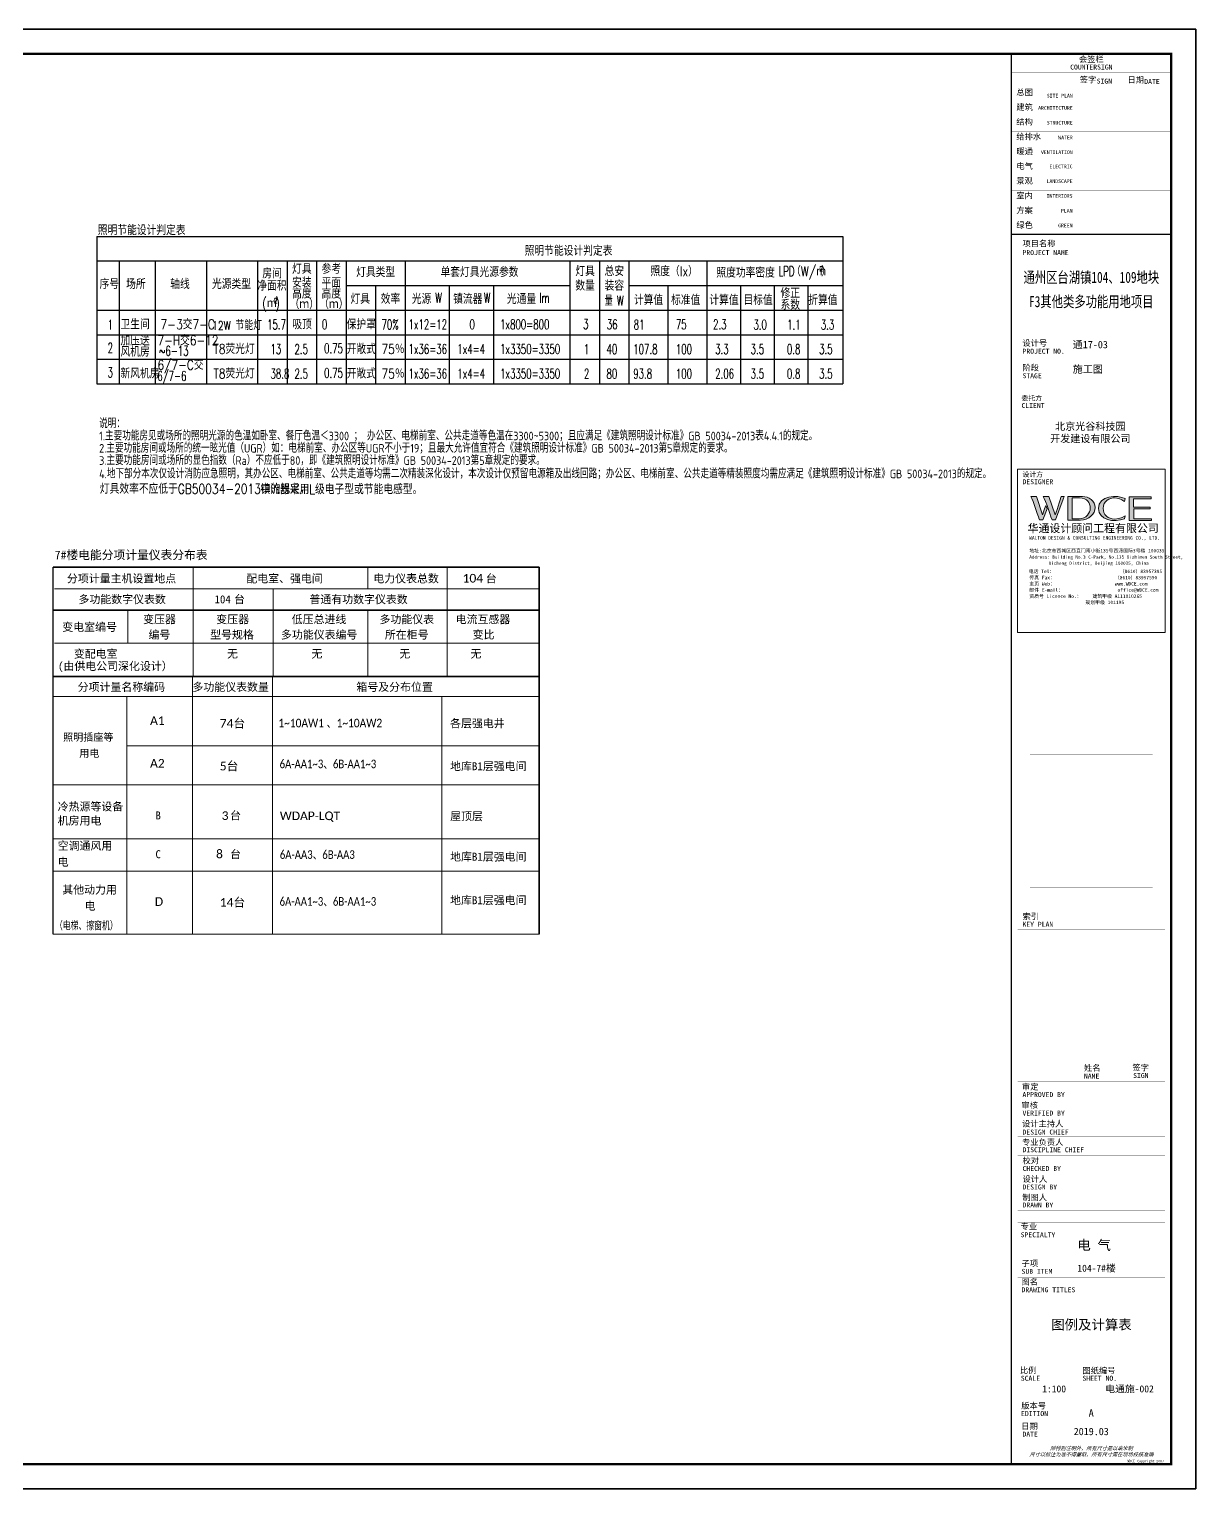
# Model space of a CAD drawing. Extents: x -127004 to 341119, y -13158 to 456864.
# Drawn here: x 286470 to 333924, y 397464 to 456864 of the extents above; entities that cross this region are included whole.
import ezdxf
from ezdxf.enums import TextEntityAlignment as Align

# ---------------------------------------------------------------- set-up
doc = ezdxf.new("R2010")
doc.units = 0
doc.header["$LTSCALE"] = 1000
doc.layers.get('0').update_dxf_attribs({"linetype": 'CONTINUOUS'})
doc.layers.get('Defpoints').update_dxf_attribs({"linetype": 'CONTINUOUS'})
for name, color, linetype in [('DIM-箱柜', 3, 'CONTINUOUS'), ('SIG_TEXT', 7, 'CONTINUOUS'), ('SL', 6, 'CONTINUOUS'), ('TEL_TEXT', 3, 'CONTINUOUS'), ('TEL_TITLE', 7, 'CONTINUOUS'), ('字', 7, 'CONTINUOUS'), ('表格线', 3, 'CONTINUOUS')]:
    doc.layers.add(name, color=color, linetype=linetype)
doc.layers.add('内审要求修改2.10', color=6, linetype='CONTINUOUS', plot=False)
doc.styles.add('_TEL_DIM', font='ROMANS2', dxfattribs={"width": 0.8, "height": 3.5, "bigfont": 'HZDF2'})
doc.styles.get("Standard").update_dxf_attribs({"font": 'GBENOR', "bigfont": 'GBCBIG'})
doc.styles.add('WMF-Calibri0', font='CALIBRI.TTF')
doc.styles.add('WMF-宋体0', font='')
doc.styles.add('WMF-黑体0', font='simhei.ttf')
doc.styles.add('华文细黑', font='STXIHEI.TTF')
doc.styles.add('图签信息$0$hwxh', font='STXIHEI.TTF')
doc.styles.add('图签信息$0$华文细黑', font='STXIHEI.TTF', dxfattribs={"height": 10})
doc.styles.get('WMF-宋体0').set_extended_font_data('SimSun')

# ---------------------------------------------------------------- blocks, each defined once
blk = doc.blocks.new('SADF AGF AERG AER GER')
at = {"layer": 'DIM-箱柜'}
blk.add_lwpolyline([(-462150, -1228514), (-378050, -1228514), (-378050, -1287914), (-462150, -1287914)], close=True, dxfattribs=at)
blk = doc.blocks.new('A$C6873132B')
at = {"layer": 'DIM-箱柜'}
blk.add_blockref('SADF AGF AERG AER GER', (378050, 1287914), dxfattribs=at)
blk = doc.blocks.new('图签信息$0$WDCE Copyright200X')
at = {"const_width": 0.016}
blk.add_lwpolyline([(-10.6, 1.26, 1), (-11.4, 1.26, 1)], format="xyb", close=True, dxfattribs=at)
at = {"style": '图签信息$0$华文细黑'}
for s, p in [('WDCE ', (-11.46, 0.5)), ('     Copyright ', (-3.51, 0.5))]:
    blk.add_text(s, height=1, dxfattribs=at).set_placement(p, align=Align.BOTTOM_RIGHT)
blk.add_text('c', height=0.6, dxfattribs=at).set_placement((-11.04, 1.35), align=Align.MIDDLE_CENTER)
blk.add_attdef('200X', text='', height=1, dxfattribs=at).set_placement((-0.45, 0.5), align=Align.BOTTOM_RIGHT)
blk = doc.blocks.new('图签信息$0$logo2')
h = blk.add_hatch(color=7)
h.paths.add_polyline_path([(19.02, -7.36), (15.84, -7.36), (15.84, -3.97), (18.97, -3.97), (18.97, -4.24), (16.46, -4.24), (16.46, -5.45), (18.81, -5.45), (18.81, -5.69), (16.47, -5.69), (16.47, -7.12), (19.02, -7.12)])
edge = h.paths.add_edge_path()
edge.add_spline(control_points=[(15.26, -4.21), (15.26, -4.21), (15.13, -4.65), (15.13, -4.65), (15.13, -4.65), (14.62, -4.1), (13.73, -4.1), (13.04, -4.1), (12.07, -4.54), (12.08, -5.62), (12.08, -6.49), (12.77, -7.16), (13.73, -7.17), (14.66, -7.17), (15.23, -6.68), (15.23, -6.68), (15.23, -6.68), (15.16, -7.11), (15.16, -7.11), (13.63, -7.7), (11.42, -7.29), (11.41, -5.64), (11.4, -3.72), (14.16, -3.66), (15.26, -4.21)], knot_values=[0, 0, 0, 0, 1, 1, 1, 2, 2, 2, 3, 3, 3, 4, 4, 4, 5, 5, 5, 6, 6, 6, 7, 7, 7, 8, 8, 8, 8], degree=3, periodic=0)
edge = h.paths.add_edge_path(flags=16)
edge.add_spline(control_points=[(10.23, -5.57), (10.23, -5.16), (10.12, -4.83), (9.9, -4.58), (9.63, -4.27), (9.23, -4.12), (8.69, -4.12), (8.69, -4.12), (7.64, -4.12), (7.64, -4.12), (7.64, -4.12), (7.64, -7.1), (7.64, -7.1), (7.64, -7.1), (8.66, -7.1), (8.66, -7.1), (9.13, -7.1), (9.52, -6.93), (9.82, -6.6), (10.09, -6.31), (10.23, -5.96), (10.23, -5.57)], knot_values=[0, 0, 0, 0, 1, 1, 1, 2, 2, 2, 3, 3, 3, 4, 4, 4, 5, 5, 5, 6, 6, 6, 7, 7, 7, 7], degree=3, periodic=0)
edge = h.paths.add_edge_path()
edge.add_spline(control_points=[(10.92, -5.51), (10.92, -5.96), (10.72, -6.37), (10.34, -6.72), (9.92, -7.1), (9.41, -7.29), (8.82, -7.29), (8.82, -7.29), (7.03, -7.29), (7.03, -7.29), (7.03, -7.29), (7.03, -3.92), (7.03, -3.92), (7.03, -3.92), (9.1, -3.92), (9.1, -3.92), (9.59, -3.92), (10.01, -4.06), (10.36, -4.34), (10.73, -4.64), (10.92, -5.03), (10.92, -5.51)], knot_values=[0, 0, 0, 0, 1, 1, 1, 2, 2, 2, 3, 3, 3, 4, 4, 4, 5, 5, 5, 6, 6, 6, 7, 7, 7, 7], degree=3, periodic=0)
at = {"lineweight": 0}
blk.add_lwpolyline([(19.02, -7.36), (15.84, -7.36), (15.84, -3.97), (18.97, -3.97), (18.97, -4.24), (16.46, -4.24), (16.46, -5.45), (18.81, -5.45), (18.81, -5.69), (16.47, -5.69), (16.47, -7.12), (19.02, -7.12), (19.02, -7.36)], dxfattribs=at)
for points, knots in [([(10.92, -5.51), (10.92, -5.96), (10.72, -6.37), (10.34, -6.72), (9.92, -7.1), (9.41, -7.29), (8.82, -7.29), (8.82, -7.29), (7.03, -7.29), (7.03, -7.29), (7.03, -7.29), (7.03, -3.92), (7.03, -3.92), (7.03, -3.92), (9.1, -3.92), (9.1, -3.92), (9.59, -3.92), (10.01, -4.06), (10.36, -4.34), (10.73, -4.64), (10.92, -5.03), (10.92, -5.51)], [0, 0, 0, 0, 1, 1, 1, 2, 2, 2, 3, 3, 3, 4, 4, 4, 5, 5, 5, 6, 6, 6, 7, 7, 7, 7]), ([(10.23, -5.57), (10.23, -5.16), (10.12, -4.83), (9.9, -4.58), (9.63, -4.27), (9.23, -4.12), (8.69, -4.12), (8.69, -4.12), (7.64, -4.12), (7.64, -4.12), (7.64, -4.12), (7.64, -7.1), (7.64, -7.1), (7.64, -7.1), (8.66, -7.1), (8.66, -7.1), (9.13, -7.1), (9.52, -6.93), (9.82, -6.6), (10.09, -6.31), (10.23, -5.96), (10.23, -5.57)], [0, 0, 0, 0, 1, 1, 1, 2, 2, 2, 3, 3, 3, 4, 4, 4, 5, 5, 5, 6, 6, 6, 7, 7, 7, 7]), ([(15.26, -4.21), (15.26, -4.21), (15.13, -4.65), (15.13, -4.65), (15.13, -4.65), (14.62, -4.1), (13.73, -4.1), (13.04, -4.1), (12.07, -4.54), (12.08, -5.62), (12.08, -6.49), (12.77, -7.16), (13.73, -7.17), (14.66, -7.17), (15.23, -6.68), (15.23, -6.68), (15.23, -6.68), (15.16, -7.11), (15.16, -7.11), (13.63, -7.7), (11.42, -7.29), (11.41, -5.64), (11.4, -3.72), (14.16, -3.66), (15.26, -4.21)], [0, 0, 0, 0, 1, 1, 1, 2, 2, 2, 3, 3, 3, 4, 4, 4, 5, 5, 5, 6, 6, 6, 7, 7, 7, 8, 8, 8, 8])]:
    blk.add_open_spline(points, degree=3, knots=knots, dxfattribs=at)
blk = doc.blocks.new('图签信息$0$logo1')
h = blk.add_hatch(color=8)
edge = h.paths.add_edge_path()
edge.add_spline(control_points=[(3.86, -5.21), (3.63, -5.88), (3.39, -6.56), (3.39, -6.56), (3.39, -6.56), (2.5, -3.91), (2.5, -3.91), (2.5, -3.91), (1.8, -3.91), (1.69, -3.91), (2.02, -4.39), (2.95, -7.27), (2.95, -7.27), (2.95, -7.27), (3.44, -7.27), (3.44, -7.27), (3.44, -7.27), (4.03, -5.66), (4.03, -5.66), (4.03, -5.66), (3.86, -5.21), (3.86, -5.21)], knot_values=[0, 0, 0, 0, 1, 1, 1, 2, 2, 2, 3, 3, 3, 4, 4, 4, 5, 5, 5, 6, 6, 6, 7, 7, 7, 7], degree=3, periodic=0)
h = blk.add_hatch(color=7)
edge = h.paths.add_edge_path()
edge.add_spline(control_points=[(6.04, -3.91), (6.09, -4.1), (5.2, -6.56), (5.2, -6.56), (5.2, -6.56), (4.3, -3.91), (4.3, -3.91), (4.3, -3.91), (3.6, -3.91), (3.49, -3.91), (3.82, -4.39), (4.75, -7.27), (4.75, -7.27), (4.75, -7.27), (5.24, -7.27), (5.24, -7.27), (5.24, -7.27), (6.33, -4.3), (6.33, -4.3), (6.33, -4.3), (6.48, -3.91), (6.48, -3.91), (6.48, -3.91), (6.21, -3.91), (6.04, -3.91)], knot_values=[0, 0, 0, 0, 1, 1, 1, 2, 2, 2, 3, 3, 3, 4, 4, 4, 5, 5, 5, 6, 6, 6, 7, 7, 7, 8, 8, 8, 8], degree=3, periodic=0)
at = {"color": 8, "lineweight": 0}
blk.add_open_spline([(3.86, -5.21), (3.63, -5.88), (3.39, -6.56), (3.39, -6.56), (3.39, -6.56), (2.5, -3.91), (2.5, -3.91), (2.5, -3.91), (1.8, -3.91), (1.69, -3.91), (2.02, -4.39), (2.95, -7.27), (2.95, -7.27), (2.95, -7.27), (3.44, -7.27), (3.44, -7.27), (3.44, -7.27), (4.03, -5.66), (4.03, -5.66), (4.03, -5.66), (3.86, -5.21), (3.86, -5.21)], degree=3, knots=[0, 0, 0, 0, 1, 1, 1, 2, 2, 2, 3, 3, 3, 4, 4, 4, 5, 5, 5, 6, 6, 6, 7, 7, 7, 7], dxfattribs=at)
at = {"lineweight": 0}
blk.add_open_spline([(6.04, -3.91), (6.09, -4.1), (5.2, -6.56), (5.2, -6.56), (5.2, -6.56), (4.3, -3.91), (4.3, -3.91), (4.3, -3.91), (3.6, -3.91), (3.49, -3.91), (3.82, -4.39), (4.75, -7.27), (4.75, -7.27), (4.75, -7.27), (5.24, -7.27), (5.24, -7.27), (5.24, -7.27), (6.33, -4.3), (6.33, -4.3), (6.33, -4.3), (6.48, -3.91), (6.48, -3.91), (6.48, -3.91), (6.21, -3.91), (6.04, -3.91)], degree=3, knots=[0, 0, 0, 0, 1, 1, 1, 2, 2, 2, 3, 3, 3, 4, 4, 4, 5, 5, 5, 6, 6, 6, 7, 7, 7, 8, 8, 8, 8], dxfattribs=at)
blk.add_blockref('图签信息$0$logo2', (0, 0))
blk = doc.blocks.new('图签信息$0$时间-logo')
at = {"layer": 'Defpoints', "lineweight": 0}
blk.add_lwpolyline([(0, -23.46), (-21.17, -23.46), (-21.17, 0), (0, 0), (0, -23.46)], dxfattribs=at)
blk.add_blockref('图签信息$0$logo1', (-20.97, 0))
at = {"style": '图签信息$0$hwxh'}
for s, height, p in [('华通设计顾问工程有限公司 ', 1.15, (-19.73, -9.05)), ('WALTON DESIGN & CONSULTING ENGINEERING CO., LTD.', 0.5, (-19.5, -10.1)), ('Address: Building No.3 C-Park, No.135 Xizhimen South Street, ', 0.47, (-19.48, -12.83)), ('地址:北京市西城区西直门南小街135号西派国际3号楼 100035', 0.5, (-19.48, -11.94)), ('电话 Tel：                        （8610）83957395 ', 0.5, (-19.56, -14.91)), ('Xicheng District, Beijing 100035, China ', 0.47, (-16.69, -13.72)), ('传真 Fax：                      （8610）83957590 ', 0.5, (-19.48, -15.8)), ('主页 Web：                      www.WDCE.com ', 0.5, (-19.48, -16.69)), ('资质号 Licence No.：    建筑甲级 A111010265 ', 0.5, (-19.48, -18.47)), ('邮件 E-mail：                    office@WDCE.com ', 0.5, (-19.48, -17.58)), ('   规划甲级 101195', 0.5, (-12.6, -19.36))]:
    blk.add_text(s, height=height, dxfattribs=at).set_placement(p)
blk = doc.blocks.new('图签信息')
at = {"const_width": 0.5}
for points in [[(-65, 574), (-65, 500.5), (0, 500.5), (0, 574)], [(-65, 0), (0, 0), (0, 500.5), (-65, 500.5)]]:
    blk.add_lwpolyline(points, close=True, dxfattribs=at)
at = {"const_width": 0.05}
for points in [[(-65, 566.5), (0, 566.5)], [(-39.14, 566.5), (-39.14, 500.5)], [(-19.1, 566.5), (-19.1, 500.5)], [(-65, 560.5), (0, 560.5)], [(-65, 554.5), (0, 554.5)], [(-65, 548.5), (0, 548.5)], [(-65, 542.5), (0, 542.5)], [(-65, 536.5), (0, 536.5)], [(-65, 530.5), (0, 530.5)], [(-65, 524.5), (0, 524.5)], [(-65, 518.5), (0, 518.5)], [(-65, 512.5), (0, 512.5)], [(-65, 512.5), (0, 512.5)], [(-65, 506.5), (0, 506.5)], [(-65, 500.5), (0, 500.5)], [(-62.5, 450.87), (-2.5, 450.87)], [(-62.5, 440.87), (-2.5, 440.87)], [(-2.5, 407.85), (-2.5, 436.12), (-62.5, 436.12), (-62.5, 407.85)], [(-62.5, 407.85), (-2.5, 407.85)], [(-62.5, 404.92), (-62.5, 227.83)], [(-62.5, 404.92), (-2.5, 404.92)], [(-62.5, 227.83), (-2.5, 227.83), (-2.5, 404.92)], [(-57.5, 338.36), (-7.5, 338.36)], [(-57.5, 288.83), (-7.5, 288.83)], [(-57.5, 234.85), (-7.5, 234.85)], [(-62.5, 227.83), (-2.5, 227.83)], [(-62.5, 217.74), (-2.5, 217.74)], [(-62.5, 103.26), (-2.5, 103.26), (-2.5, 163.26), (-62.5, 163.26), (-62.5, 103.26)], [(-37.5, 163.26), (-37.5, 103.26)], [(-20, 163.26), (-20, 103.26)], [(-62.5, 155.76), (-2.5, 155.76)], [(-62.5, 148.26), (-2.5, 148.26)], [(-62.5, 140.76), (-2.5, 140.76)], [(-62.5, 133.26), (-2.5, 133.26)], [(-62.5, 125.76), (-2.5, 125.76)], [(-62.5, 118.26), (-2.5, 118.26)], [(-62.5, 110.76), (-2.5, 110.76)], [(-62.5, 98.5), (-2.5, 98.5), (-2.5, 10), (-62.5, 10), (-62.5, 98.5)], [(-62.5, 83.5), (-2.5, 83.5)], [(-62.5, 76), (-2.5, 76)], [(-62.5, 40), (-2.5, 40)], [(-37.5, 40), (-37.5, 26)], [(-62.5, 26), (-2.5, 26)], [(-62.5, 18), (-2.5, 18)]]:
    blk.add_lwpolyline(points, dxfattribs=at)
at = {"ltscale": 0.001, "xscale": 2.834689937531525, "yscale": 2.834689937531525, "zscale": 2.834689937531525}
blk.add_blockref('图签信息$0$时间-logo', (-2.5, 404.92), dxfattribs=at)
blk.add_blockref('图签信息$0$WDCE Copyright200X', (-2.5, 0)).add_auto_attribs({'200X': '2007'})
at = {"style": '图签信息$0$华文细黑'}
for s, height, p in [('会签栏', 2.4, (-32.5, 573)), ('COUNTERSIGN', 2, (-32.5, 569.6))]:
    blk.add_text(s, height=height, dxfattribs=at).set_placement(p, align=Align.TOP_CENTER)
for s, height, p in [('签字', 2.4, (-37.22, 564.63)), ('日期', 2.4, (-17.79, 564.58)), ('总图', 2.4, (-63, 559.5)), ('SIGN', 2, (-30.32, 563.88)), ('DATE', 2, (-10.96, 563.7)), ('建筑', 2.4, (-63, 553.5)), ('结构', 2.4, (-63, 547.5)), ('给排水', 2.4, (-63, 541.5)), ('暖通', 2.4, (-63, 535.5)), ('电气', 2.4, (-63, 529.5)), ('景观', 2.4, (-63, 523.5)), ('室内', 2.4, (-63, 517.5)), ('方案', 2.4, (-63, 511.5)), ('绿色', 2.4, (-63, 505.5)), ('项目名称', 2.4, (-60.5, 498)), ('PROJECT NAME', 2, (-60.5, 494.08)), ('设计号', 2.4, (-60.54, 457.48)), ('PROJECT NO.', 2, (-60.5, 453.97)), ('阶段', 2.4, (-60.5, 447.47)), ('STAGE', 2, (-60.5, 443.97)), ('委托方', 2, (-60.9, 434.86)), ('CLIENT', 2, (-60.9, 431.86)), ('设计方', 2, (-60.5, 403.83)), ('DESIGNER', 2, (-60.5, 400.83)), ('KEY PLAN', 2, (-60.5, 220.74)), ('索引', 2.4, (-60.5, 224.14)), ('姓名', 2.4, (-35.5, 162.47)), ('签字', 2.4, (-15.81, 162.57)), ('审定', 2.4, (-60.73, 154.81)), ('NAME', 2, (-35.5, 158.96)), ('SIGN', 2, (-15.5, 159.2)), ('APPROVED BY', 2, (-60.5, 151.44)), ('审核', 2.4, (-60.95, 147.29)), ('VERIFIED BY', 2, (-60.5, 143.91)), ('设计主持人', 2.4, (-60.68, 139.76)), ('专业负责人', 2.4, (-60.67, 132.26)), ('DESIGN CHIEF', 2, (-60.5, 136.19)), ('校对', 2.4, (-60.5, 124.76)), ('DISCIPLINE CHIEF', 2, (-60.5, 128.98)), ('CHECKED BY', 2, (-60.5, 121.37)), ('设计人', 2.4, (-60.5, 117.26)), ('DESIGN BY', 2, (-60.5, 113.83)), ('制图人', 2.4, (-60.61, 109.76)), ('DRAWN BY', 2, (-60.5, 106.5)), ('专业', 2.4, (-61.23, 97.93)), ('SPECIALTY', 2, (-61.23, 94.38)), ('SUB ITEM', 2, (-60.88, 79.5)), ('子项', 2.4, (-60.88, 82.92)), ('DRAWING TITLES', 2, (-60.91, 72)), ('图名', 2.4, (-60.91, 75.41)), ('比例', 2.4, (-61.56, 39.42)), ('SCALE', 2, (-61.19, 36)), ('SHEET NO.', 2, (-36.1, 36)), ('图纸编号', 2.4, (-36.1, 39.32)), ('版本号', 2.4, (-61, 25.03)), ('EDITION', 2, (-61.06, 21.61)), ('日期', 2.4, (-61, 16.68)), ('DATE', 2, (-60.5, 13.26))]:
    blk.add_text(s, height=height, dxfattribs=at).set_placement(p, align=Align.TOP_LEFT)
for s, p in [('ARCHITECTURE', (-40.06, 552.7)), ('SITE PLAN', (-40.06, 557.7)), ('STRUCTURE', (-40.06, 546.7)), ('WATER', (-40.06, 540.7)), ('VENTILATION', (-40.06, 534.7)), ('ELECTRIC', (-40.14, 528.89)), ('LANDSCAPE', (-40.14, 522.89)), ('INTERIORS', (-40.14, 516.89)), ('PLAN', (-40.14, 510.89)), ('GREEN', (-40.14, 504.89))]:
    blk.add_text(s, height=1.5, dxfattribs=at).set_placement(p, align=Align.TOP_RIGHT)
at = {"color": 4, "style": '图签信息$0$华文细黑', "width": 0.75}
for s, p in [('通州区台湖镇104、109地块', (-32.5, 480.78)), ('F3其他类多功能用地项目', (-32.5, 470.91))]:
    blk.add_text(s, height=4.5, dxfattribs=at).set_placement(p, align=Align.CENTER)
at = {"color": 4, "style": '图签信息$0$华文细黑'}
for s, p in [('A', (-32.53, 19.4)), ('2019.03', (-32.53, 11.84))]:
    blk.add_text(s, height=3, dxfattribs=at).set_placement(p, align=Align.CENTER)
at = {"style": '图签信息$0$华文细黑', "oblique": 20}
for s, p in [('除特别注明外，所有尺寸是以毫米制', (-32.5, 6.5)), ('尺寸以标注为准不得量取，所有尺寸需在现场校核准确', (-32.5, 4))]:
    blk.add_text(s, height=1.5, dxfattribs=at).set_placement(p, align=Align.MIDDLE_CENTER)
at = {"color": 4, "ltscale": 0.001, "char_height": 3, "width": 58.4895, "style": '图签信息$0$华文细黑'}
for s, insert, attachment_point in [('通17-03', (-40.06, 455.51), 4), ('施工图', (-40.06, 445.51), 4), ('北京光谷科技园\\P开发建设有限公司', (-32.9, 419.71), 5)]:
    blk.add_mtext(s, dxfattribs=dict(at, insert=insert, attachment_point=attachment_point))
blk = doc.blocks.new('图签-A1')
at = {"color": 2}
blk.add_blockref('图签信息', (0, 0), dxfattribs=at)

msp = doc.modelspace()

# ---------------------------------------------------------------- linework, layer by layer
at = {"layer": 'SIG_TEXT', "color": 7, "lineweight": 0}
msp.add_line((303248, 429711), (303248, 420030), dxfattribs=at)
at = {"layer": 'SIG_TEXT', "color": 7, "lineweight": 0, "const_width": 62.6}
for points in [[(287440, 434973), (307217, 434973)], [(287440, 434973), (287440, 420030)], [(307217, 434973), (307217, 420030)], [(287440, 433219), (307217, 433219)], [(287409, 430526), (307217, 430526)]]:
    msp.add_lwpolyline(points, dxfattribs=at)
at = {"layer": 'SIG_TEXT', "color": 7, "lineweight": 0}
for points in [[(293140, 434941), (293140, 433250)], [(300249, 434941), (300249, 434096)], [(303475, 434941), (303475, 433250)], [(287503, 434096), (307217, 434096)], [(296397, 434096), (296397, 433250)], [(290478, 433219), (290478, 431872)], [(293140, 433188), (293140, 430526)], [(296397, 433188), (296397, 430526)], [(300249, 433188), (300249, 430526)], [(303475, 433188), (303475, 430526)], [(287503, 431872), (307217, 431872)], [(287440, 430526), (307217, 430526)], [(293109, 430510), (293109, 420030)], [(296366, 430510), (296366, 420030)], [(287472, 429711), (307217, 429711)], [(290415, 429711), (307217, 429711)], [(290447, 429711), (290447, 420030)], [(290447, 427707), (307217, 427707)], [(290447, 427707), (307217, 427707)], [(287440, 426110), (307217, 426110)], [(290447, 426110), (307217, 426110)], [(287440, 423917), (307217, 423917)], [(290384, 423917), (307217, 423917)], [(287440, 422598), (307217, 422598)], [(290384, 422598), (307217, 422598)], [(287440, 420030), (307217, 420030)], [(290447, 420030), (307217, 420030)]]:
    msp.add_lwpolyline(points, dxfattribs=at)
at = {"layer": 'TEL_TITLE'}
msp.add_lwpolyline([(249824, 397464), (333924, 397464), (333924, 456864), (249824, 456864)], close=True, dxfattribs=at)
at = {"layer": 'TEL_TITLE', "const_width": 100}
msp.add_lwpolyline([(252324, 398464), (332924, 398464), (332924, 455864), (252324, 455864)], close=True, dxfattribs=at)
at = {"layer": '表格线'}
for p, q in [((289227, 448431), (289227, 443431)), ((289227, 448431), (319562, 448431)), ((319562, 448431), (319562, 443431)), ((289227, 447431), (319562, 447431)), ((290129, 447431), (290129, 443431)), ((291593, 447431), (291593, 443431)), ((291593, 447431), (291593, 443431)), ((291593, 447431), (291593, 443431)), ((293678, 447431), (293678, 443431)), ((295759, 447431), (295759, 443431)), ((296959, 447431), (296959, 443431)), ((298159, 447431), (298159, 443431)), ((299359, 447431), (299359, 443431)), ((301759, 447431), (301759, 443431)), ((308464, 447431), (308464, 443431)), ((309664, 447431), (309664, 443431)), ((310864, 447431), (310864, 443431)), ((314033, 447431), (314033, 443431)), ((314033, 447431), (314033, 443431)), ((299359, 446431), (308464, 446431)), ((300559, 446431), (300559, 443431)), ((300559, 446431), (300559, 443431)), ((303559, 446431), (303559, 443431)), ((305359, 446431), (305359, 443431)), ((310864, 446431), (319562, 446431)), ((312449, 446431), (312449, 443431)), ((315403, 446431), (315403, 443431)), ((316774, 446431), (316774, 443431)), ((318144, 446431), (318144, 443431)), ((289227, 445431), (319562, 445431)), ((289227, 444431), (319562, 444431)), ((289227, 443431), (319562, 443431)), ((289227, 443431), (289227, 442431)), ((289227, 443431), (319562, 443431)), ((290129, 443431), (290129, 442431)), ((291593, 443431), (291593, 442431)), ((291593, 443431), (291593, 442431)), ((291593, 443431), (291593, 442431)), ((293678, 443431), (293678, 442431)), ((295759, 443431), (295759, 442431)), ((296959, 443431), (296959, 442431)), ((298159, 443431), (298159, 442431)), ((299359, 443431), (299359, 442431)), ((300559, 443431), (300559, 442431)), ((300559, 443431), (300559, 442431)), ((301759, 443431), (301759, 442431)), ((303559, 443431), (303559, 442431)), ((305359, 443431), (305359, 442431)), ((308464, 443431), (308464, 442431)), ((309664, 443431), (309664, 442431)), ((310864, 443431), (310864, 442431)), ((312449, 443431), (312449, 442431)), ((314033, 443431), (314033, 442431)), ((314033, 443431), (314033, 442431)), ((315403, 443431), (315403, 442431)), ((316774, 443431), (316774, 442431)), ((318144, 443431), (318144, 442431)), ((319562, 443431), (319562, 442431)), ((289227, 442431), (319562, 442431))]:
    msp.add_line(p, q, dxfattribs=at)

# ---------------------------------------------------------------- block references
at = {"layer": 'DIM-箱柜'}
msp.add_blockref('SADF AGF AERG AER GER', (711973, 1685379), dxfattribs=at)
at = {"layer": 'SL', "xscale": 100, "yscale": 100, "zscale": 100}
msp.add_blockref('图签-A1', (332924, 398464), dxfattribs=at)
at = {"layer": '内审要求修改2.10'}
msp.add_blockref('A$C6873132B', (333924, 397464), dxfattribs=at)

# ---------------------------------------------------------------- texts
at = {"layer": 'SIG_TEXT', "color": 7, "lineweight": 0}
for s, height, style, p in [('7#楼电能分项计量仪表分布表', 350.76, 'WMF-黑体0', (287508, 435293)), ('分项计量主机设置地点', 325.7, 'WMF-宋体0', (288004, 434346)), ('配电室、强电间', 325.7, 'WMF-宋体0', (295301, 434346)), ('电力仪表总数', 325.7, 'WMF-宋体0', (300468, 434346)), ('104', 350.8, 'WMF-Calibri0', (304100, 434346)), ('台', 326, 'WMF-宋体0', (305041, 434346)), ('多功能数字仪表数', 325.7, 'WMF-宋体0', (288474, 433501)), ('104', 325.7, 'WMF-宋体0', (294007, 433501)), ('台', 326, 'WMF-宋体0', (294800, 433501)), ('普通有功数字仪表数', 325.7, 'WMF-宋体0', (297869, 433501)), ('变压器', 325.7, 'WMF-宋体0', (291104, 432687)), ('变压器', 325.7, 'WMF-宋体0', (294080, 432687)), ('低压总进线', 325.7, 'WMF-宋体0', (297149, 432687)), ('多功能仪表', 325.7, 'WMF-宋体0', (300719, 432687)), ('电流互感器', 325.7, 'WMF-宋体0', (303819, 432687)), ('变电室编号', 325.7, 'WMF-宋体0', (287816, 432373)), ('编号', 325.7, 'WMF-宋体0', (291324, 432060)), ('型号规格', 325.7, 'WMF-宋体0', (293829, 432060)), ('多功能仪表编号', 325.7, 'WMF-宋体0', (296710, 432060)), ('所在柜号', 325.7, 'WMF-宋体0', (300938, 432060)), ('变比', 325.7, 'WMF-宋体0', (304508, 432060)), ('变配电室', 325.7, 'WMF-宋体0', (288286, 431282)), ('无', 326, 'WMF-宋体0', (294518, 431282)), ('无', 326, 'WMF-宋体0', (297952, 431282)), ('无', 326, 'WMF-宋体0', (301528, 431282)), ('无', 326, 'WMF-宋体0', (304418, 431282)), ('(由供电公司深化设计）', 325.7, 'WMF-宋体0', (287641, 430781)), ('分项计量名称编码', 325.7, 'WMF-宋体0', (288442, 429931)), ('多功能仪表数量', 325.7, 'WMF-宋体0', (293109, 429931)), ('箱号及分布位置', 325.7, 'WMF-宋体0', (299779, 429931)), ('A1', 350.8, 'WMF-Calibri0', (291386, 428553)), ('74台', 350.8, 'WMF-Calibri0', (294222, 428439)), ('各层强电井', 325.7, 'WMF-宋体0', (303591, 428453)), ('照明插座等', 300.7, 'WMF-宋体0', (287847, 427903)), ('用电', 300.7, 'WMF-宋体0', (288505, 427245)), ('A2', 350.8, 'WMF-Calibri0', (291386, 426815)), ('5台', 350.8, 'WMF-Calibri0', (294222, 426701)), ('地库B1层强电间', 325.7, 'WMF-宋体0', (303591, 426708)), ('冷热源等设备', 325.7, 'WMF-宋体0', (287628, 425065)), ('机房用电', 325.7, 'WMF-宋体0', (287628, 424491)), ('B', 326, 'WMF-宋体0', (291605, 424704)), ('3', 351, 'WMF-Calibri0', (294299, 424683)), ('台', 326, 'WMF-宋体0', (294643, 424704)), ('WDAP-LQT', 350.8, 'WMF-Calibri0', (296664, 424677)), ('屋顶层', 325.7, 'WMF-宋体0', (303591, 424673)), ('空调通风用', 325.7, 'WMF-宋体0', (287628, 423471)), ('电', 326, 'WMF-宋体0', (287628, 422813)), ('C', 326, 'WMF-宋体0', (291605, 423126)), ('8', 351, 'WMF-Calibri0', (294071, 423126)), ('台', 326, 'WMF-宋体0', (294643, 423126)), ('地库B1层强电间', 325.7, 'WMF-宋体0', (303591, 423026)), ('其他动力用', 325.7, 'WMF-宋体0', (287816, 421682)), ('电', 326, 'WMF-宋体0', (288724, 421024)), ('D', 351, 'WMF-Calibri0', (291583, 421187)), ('14台', 350.8, 'WMF-Calibri0', (294222, 421155)), ('地库B1层强电间', 325.7, 'WMF-宋体0', (303591, 421256))]:
    msp.add_text(s, height=height, dxfattribs=dict(at, style=style)).set_placement(p)
for s, height, style, width, p in [('1~10AW1 、1~10AW2  ', 350.76, 'WMF-Calibri0', 0.85, (296605, 428453)), ('6A-AA1~3、6B-AA1~3', 350.76, 'WMF-Calibri0', 0.8, (296656, 426789)), ('6A-AA3、6B-AA3', 350.76, 'WMF-Calibri0', 0.8, (296664, 423100)), ('6A-AA1~3、6B-AA1~3', 350.76, 'WMF-Calibri0', 0.8, (296656, 421192)), ('（电梯、擦窗机）', 325.7, 'WMF-宋体0', 0.7, (287518, 420230))]:
    msp.add_text(s, height=height, dxfattribs=dict(at, style=style, width=width)).set_placement(p)
at = {"layer": 'TEL_TEXT', "style": '_TEL_DIM'}
for s, height, width, p in [('照明节能设计判定表', 396.9, 0.8, (289260, 448486)), ('照明节能设计判定表', 396.9, 0.8, (306624, 447647)), ('灯具', 396.9, 0.8, (297162, 446909)), ('参考', 396.9, 0.8, (298362, 446909)), ('（W/ｍ', 396.9, 0.8, (317464, 446812)), ('序号', 396.9, 0.8, (289333, 446291)), ('场所', 396.9, 0.8, (290412, 446291)), ('轴线', 396.9, 0.8, (292206, 446291)), ('光源类型', 396.9, 0.8, (293904, 446291)), ('房间', 396.9, 0.8, (295952, 446723)), ('安装', 396.9, 0.8, (297162, 446349)), ('平面', 396.9, 0.8, (298362, 446349)), ('灯具类型', 396.9, 0.8, (299770, 446778)), ('单套灯具光源参数', 396.9, 0.8, (303198, 446778)), ('灯具', 396.9, 0.8, (308685, 446814)), ('总安', 396.9, 0.8, (309875, 446814)), ('照度（lx）', 396.9, 0.8, (311740, 446814)), ('照度功率密度', 396.9, 0.8, (314421, 446758)), ('LPD', 400, 0.64, (316953, 446817)), ('2\u3000', 200, 0.8, (318608, 447012)), ('）', 397, 0.8, (318685, 446812)), ('净面积', 396.9, 0.8, (295747, 446226)), ('高度', 396.9, 0.8, (297162, 445903)), ('高度', 396.9, 0.8, (298362, 445903)), ('灯具', 396.9, 0.8, (299538, 445686)), ('效率', 396.9, 0.8, (300768, 445686)), ('光源', 396.9, 0.8, (302034, 445686)), ('W', 400, 0.64, (302993, 445733)), ('镇流器', 396.9, 0.8, (303714, 445686)), ('W', 400, 0.64, (304971, 445733)), ('光通量', 396.9, 0.8, (305900, 445686)), ('lm', 400, 0.64, (307220, 445733)), ('数量', 396.9, 0.8, (308685, 446226)), ('装容', 396.9, 0.8, (309875, 446226)), ('修正', 396.9, 0.8, (317030, 445923)), ('(ｍ', 396.9, 0.8, (295947, 445514)), ('2\u3000', 200, 0.8, (296420, 445714)), (')', 400, 0.64, (296497, 445514)), ('（ｍ）', 396.9, 0.8, (297064, 445478)), ('（ｍ）', 396.9, 0.8, (298264, 445478)), ('量 W', 400, 0.64, (309875, 445620)), ('计算值', 396.9, 0.8, (311067, 445644)), ('标准值', 396.9, 0.8, (312579, 445644)), ('计算值', 396.9, 0.8, (314136, 445644)), ('目标值', 396.9, 0.8, (315524, 445644)), ('系数', 396.9, 0.8, (317030, 445447)), ('折算值', 396.9, 0.8, (318158, 445644)), ('1', 400, 0.64, (289659, 444640)), ('卫生间', 396.9, 0.8, (290182, 444655)), ('7-3交7-C', 396.9, 0.8, (291815, 444655)), ('12W 节能灯', 347.2, 0.8, (293906, 444629)), ('15.7', 400, 0.64, (296147, 444645)), ('吸顶', 396.9, 0.8, (297176, 444651)), ('0', 400, 0.64, (298376, 444651)), ('保护罩', 396.9, 0.8, (299383, 444651)), ('70%', 400, 0.64, (300799, 444648)), ('1x12=12', 400, 0.64, (301898, 444651)), ('0', 400, 0.64, (304377, 444651)), ('1x800=800', 400, 0.64, (305623, 444651)), ('3', 400, 0.64, (309001, 444663)), ('36', 400, 0.64, (309964, 444651)), ('81', 400, 0.64, (311058, 444643)), ('75', 400, 0.64, (312774, 444651)), ('2.3', 400, 0.64, (314286, 444651)), ('3.0', 400, 0.64, (315929, 444643)), ('1.1', 400, 0.64, (317300, 444643)), ('3.3', 400, 0.64, (318670, 444643)), ('加压送', 396.9, 0.8, (290182, 443994)), ('7-H交6-12', 396.9, 0.8, (291682, 444005)), ('2', 400, 0.64, (289659, 443696)), ('风机房', 396.9, 0.8, (290182, 443540)), ('~6-13', 400, 0.64, (291747, 443574)), ('T8荧光灯', 396.9, 0.8, (293963, 443651)), ('13', 400, 0.64, (296284, 443645)), ('2.5', 400, 0.64, (297262, 443645)), ('0.75', 400, 0.64, (298464, 443676)), ('开敞式', 396.9, 0.8, (299383, 443651)), ('75％', 396.9, 0.8, (300799, 443648)), ('1x36=36', 400, 0.64, (301898, 443648)), ('1x4=4', 400, 0.64, (303884, 443648)), ('1x3350=3350', 400, 0.64, (305623, 443648)), ('1', 400, 0.64, (309035, 443643)), ('40', 400, 0.64, (309953, 443643)), ('107.8', 400, 0.64, (311041, 443643)), ('100', 400, 0.64, (312774, 443643)), ('3.3', 400, 0.64, (314374, 443643)), ('3.5', 400, 0.64, (315815, 443643)), ('0.8', 400, 0.64, (317291, 443643)), ('3.5', 400, 0.64, (318602, 443643)), ('6/7-C交', 396.9, 0.8, (291682, 443005)), ('3', 400, 0.64, (289659, 442696)), ('新风机房', 396.9, 0.8, (290182, 442655)), ('6/7-6', 400, 0.64, (291682, 442554)), ('T8荧光灯', 396.9, 0.8, (293963, 442651)), ('38.8', 400, 0.64, (296284, 442645)), ('2.5', 400, 0.64, (297262, 442645)), ('0.75', 400, 0.64, (298464, 442676)), ('开敞式', 396.9, 0.8, (299383, 442651)), ('75％', 396.9, 0.8, (300799, 442648)), ('1x36=36', 400, 0.64, (301898, 442648)), ('1x4=4', 400, 0.64, (303884, 442648)), ('1x3350=3350', 400, 0.64, (305623, 442648)), ('2', 400, 0.64, (309035, 442643)), ('80', 400, 0.64, (309953, 442643)), ('93.8', 400, 0.64, (311041, 442643)), ('100', 400, 0.64, (312774, 442643)), ('2.06', 400, 0.64, (314374, 442643)), ('3.5', 400, 0.64, (315815, 442643)), ('0.8', 400, 0.64, (317291, 442643)), ('3.5', 400, 0.64, (318602, 442643)), ('灯具效率不应低于GB50034-2013中的规定，', 396.85, 0.8, (289342, 437959)), ('镇流器采用L级电子型或节能电感型。', 396.85, 0.8, (295880, 437942))]:
    msp.add_text(s, height=height, dxfattribs=dict(at, width=width)).set_placement(p)
at = {"layer": 'TEL_TEXT'}
for s, p in [('说明：', (289315, 440634)), ('1.主要功能房见或场所的照明光源的色温如卧室、餐厅色温＜3300 ； 办公区、电梯前室、公共走道等色温在3300~5300；且应满足《建筑照明设计标准》GB 50034-2013表4.4.1的规定。', (289315, 440134)), ('2.主要功能房间或场所的统一眩光值（UGR）如：电梯前室、办公区等UGR不小于19；且最大允许值宜符合《建筑照明设计标准》GB 50034-2013第5章规定的要求。', (289315, 439634)), ('3.主要功能房间或场所的显色指数（Ra）不应低于80，即《建筑照明设计标准》GB 50034-2013第5章规定的要求。', (289315, 439134)), ('4.地下部分本次仅设计消防应急照明，其办公区、电梯前室、公共走道等均需二次精装深化设计，本次设计仅预留电源箱及出线回路；办公区、电梯前室、公共走道等精装照度均需应满足《建筑照明设计标准》GB 50034-2013的规定。', (289315, 438591))]:
    msp.add_text(s, height=350, rotation=360, dxfattribs=at).set_placement(p)
at = {"layer": 'TEL_TEXT', "char_height": 3.5, "width": 2.52, "attachment_point": 1, "style": '_TEL_DIM'}
for insert in [(314033, 443932), (314033, 442932)]:
    msp.add_mtext('-', dxfattribs=dict(at, insert=insert))
at = {"layer": '字', "style": '华文细黑'}
for s, p in [('104-7#楼', (329105, 406299)), ('1:100', (327676, 401388)), ('电通施-002', (330241, 401388))]:
    msp.add_text(s, height=285.4, dxfattribs=at).set_placement(p)
at = {"layer": '字', "char_height": 400, "width": 78154.16, "attachment_point": 5, "style": '华文细黑'}
for s, insert in [('电 气', (329787, 407362)), ('图例及计算表', (329680, 404124))]:
    msp.add_mtext(s, dxfattribs=dict(at, insert=insert))

doc.saveas('drawing.dxf')
